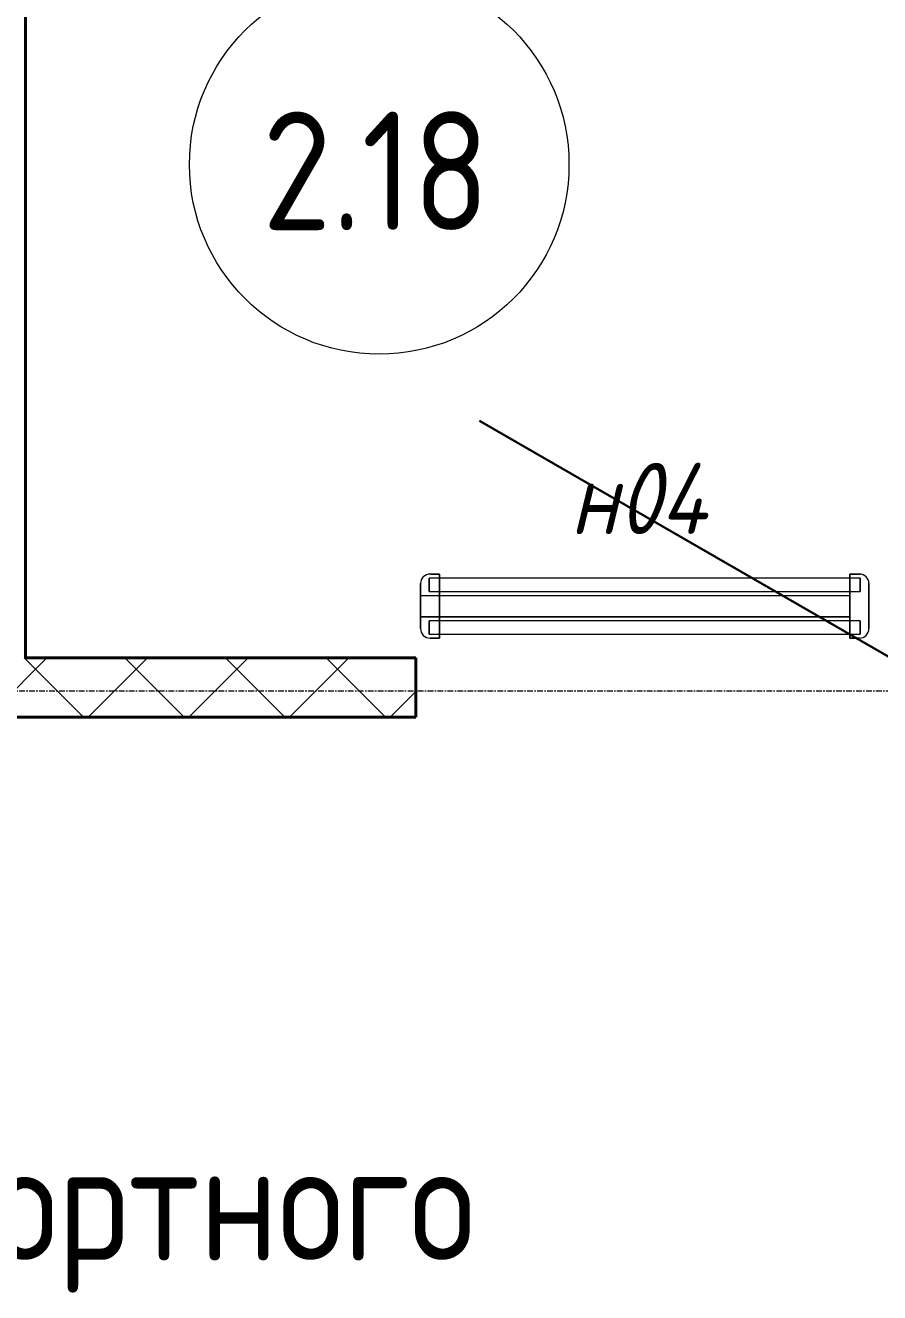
# Model space of a CAD drawing. Header units: millimetres. Extents: x -32954 to 151739, y -65671 to 56243.
# Drawn here: x -12325 to -10524, y -27623 to -24951 of the extents above; entities that cross this region are included whole.
import ezdxf

# ---------------------------------------------------------------- set-up
doc = ezdxf.new("R2010")
doc.units = ezdxf.units.MM
doc.linetypes.add('ADSK_Линия сетки', pattern=[21, 12, -3, 3, -3])
for name, color, linetype, lineweight in [('M-EQPM', 7, 'Continuous', 9), ('M-EQPM-IDEN', 7, 'Continuous', 9), ('Двери', 7, 'Continuous', 18), ('Марки помещений', 7, 'Continuous', 18), ('Оси', 7, 'Continuous', 9), ('Панель', 7, 'Continuous', 30), ('Стены разрез', 7, 'Continuous', 40)]:
    doc.layers.add(name, color=color, linetype=linetype, lineweight=lineweight)
doc.styles.add('GOST Common', font='GOST_Common.ttf', dxfattribs={"width": 0.9, "height": 250})
doc.styles.add('GOST Common_I', font='GOST_Common Italic.ttf', dxfattribs={"width": 0.9, "height": 150})

# ---------------------------------------------------------------- blocks, each defined once
blk = doc.blocks.new('AC_Дверь_Однопольная_ПВХ - 960х2080h В О Л-278485-В_АР_ПЭ_02 Этаж')
at = {"layer": 'Панель'}
blk.add_line((500, 62.5), (-366, 562.5), dxfattribs=at)
blk = doc.blocks.new('ADSK_Марка_Помещение_2_ГОСТ21-501-2011 - Имя и Категория-86712-В_АР_ПЭ_02 Этаж')
at = {"layer": 'Марки помещений'}
blk.add_circle((0, 0), 4, dxfattribs=at)
blk = doc.blocks.new('Н04_Облучатель воздуха бактерицидный - Облучатель ГКБ-10518361-О_ТХ_01')
at = {"layer": 'M-EQPM'}
for p, q in [((454, 59), (-454, 59)), ((-454, 31), (-454, 59)), ((-454, 59), (-454, 31)), ((-432.5, 67.5), (-452.5, 67.5)), ((-452.5, 67.5), (-432.5, 67.5)), ((-432.5, -67.5), (-432.5, 67.5)), ((-432.5, 67.5), (-432.5, -67.5)), ((432.5, 67.5), (432.5, -67.5)), ((452.5, 67.5), (432.5, 67.5)), ((432.5, 67.5), (452.5, 67.5)), ((432.5, -67.5), (432.5, 67.5)), ((454, 31), (454, 59)), ((454, 59), (454, 31)), ((-472.5, 47.5), (-472.5, -47.5)), ((-472.5, -47.5), (-472.5, 47.5)), ((-454, 31), (454, 31)), ((472.5, -47.5), (472.5, 47.5)), ((472.5, 47.5), (472.5, -47.5)), ((-472.5, -22.5), (-472.5, 22.5)), ((-472.5, 22.5), (-472.5, -22.5)), ((-472.5, 22.5), (432.5, 22.5)), ((-472.5, 22.5), (432.5, 22.5)), ((432.5, -22.5), (432.5, 22.5)), ((432.5, 22.5), (432.5, -22.5)), ((432.5, -22.5), (-472.5, -22.5)), ((-472.5, -22.5), (432.5, -22.5)), ((454, -31), (-454, -31)), ((-454, -31), (-454, -59)), ((-454, -59), (-454, -31)), ((454, -31), (454, -59)), ((454, -59), (454, -31)), ((-454, -59), (454, -59)), ((-452.5, -67.5), (-432.5, -67.5)), ((-432.5, -67.5), (-452.5, -67.5)), ((432.5, -67.5), (452.5, -67.5)), ((452.5, -67.5), (432.5, -67.5))]:
    blk.add_line(p, q, dxfattribs=at)
for centre, start, end in [((-452.5, 47.5), 90, 180), ((-452.5, 47.5), 90, 180), ((452.5, 47.5), 360, 90), ((452.5, 47.5), 0, 90), ((-452.5, -47.5), 180, 270), ((-452.5, -47.5), 180, 270), ((452.5, -47.5), 270, 360), ((452.5, -47.5), 270, 360)]:
    blk.add_arc(centre, 20, start, end, dxfattribs=at)

msp = doc.modelspace()

# ---------------------------------------------------------------- hatches: boundary and pattern name
at = {"layer": 'Стены разрез', "lineweight": 9}
h = msp.add_hatch(dxfattribs=at)
h.set_pattern_fill('FP_1', color=256, style=0, pattern_type=2)
h.set_pattern_definition([(45, (-4e-12, -22914.43), (-106.066, 106.066), []), (135, (-4e-12, -22914.43), (-106.066, -106.066), [])])
h.paths.add_polyline_path([(-150, -26409.4), (-150, -26284.4), (-1126.6, -26284.4), (-1126.6, -26409.4), (-170, -26409.4)])
h.paths.add_polyline_path([(-3118.4, -26409.4), (-2126.6, -26409.4), (-2126.6, -26284.4), (-5175, -26284.4), (-5175, -26409.4)])
h.paths.add_polyline_path([(-6608.4, -26409.4), (-6175, -26409.4), (-6175, -26284.4), (-6608.4, -26284.4)])
h.paths.add_polyline_path([(-7650, -26409.4), (-7608.4, -26409.4), (-7608.4, -26284.4), (-10501.6, -26284.4), (-10501.6, -26409.4), (-8450, -26409.4)])
h.paths.add_polyline_path([(-11501.6, -26409.4), (-11501.6, -26284.4), (-12387.5, -26284.4), (-12387.5, -26409.4), (-12132.1, -26409.4)])

# ---------------------------------------------------------------- linework, layer by layer
at = {"layer": 'Оси', "linetype": 'ADSK_Линия сетки'}
msp.add_line((2500, -26354.4), (-32136.4, -26354.4), dxfattribs=at)
at = {"layer": 'Стены разрез'}
for p, q in [((-12325, -26284.4), (-12325, -20884.4)), ((-11501.6, -26284.4), (-12325, -26284.4)), ((-11501.6, -26409.4), (-11501.6, -26284.4)), ((-12387.5, -26409.4), (-11501.6, -26409.4))]:
    msp.add_line(p, q, dxfattribs=at)

# ---------------------------------------------------------------- block references
at = {"layer": 'M-EQPM'}
msp.add_blockref('Н04_Облучатель воздуха бактерицидный - Облучатель ГКБ-10518361-О_ТХ_01', (-11019.5, -26175.1), dxfattribs=at)
at = {"layer": 'Двери'}
msp.add_blockref('AC_Дверь_Однопольная_ПВХ - 960х2080h В О Л-278485-В_АР_ПЭ_02 Этаж', (-11001.6, -26346.9), dxfattribs=at)
at = {"layer": 'Марки помещений', "xscale": 99.99999999999993, "yscale": 99.99999999999993, "zscale": 99.99999999999993}
msp.add_blockref('ADSK_Марка_Помещение_2_ГОСТ21-501-2011 - Имя и Категория-86712-В_АР_ПЭ_02 Этаж', (-11579.1, -25244), dxfattribs=at)

# ---------------------------------------------------------------- texts
at = {"layer": 'M-EQPM-IDEN', "char_height": 150, "attachment_point": 1, "style": 'GOST Common_I'}
for s, insert, width in [('04', (-11075.3, -25873.2), 259.747), ('\\fGOST Common|b0|i1|c204|p34|;\\W.9;н', (-11176.5, -25873.2), 122.658)]:
    msp.add_mtext(s, dxfattribs=dict(at, insert=insert, width=width))
at = {"layer": 'Марки помещений', "lineweight": 9, "char_height": 250, "attachment_point": 1, "style": 'GOST Common'}
for s, insert, width in [('2.18', (-11825.9, -25132.6), 606.076), ('комфортного', (-13057.4, -27304.6), 2265.569)]:
    msp.add_mtext(s, dxfattribs=dict(at, insert=insert, width=width))

doc.saveas('drawing.dxf')
